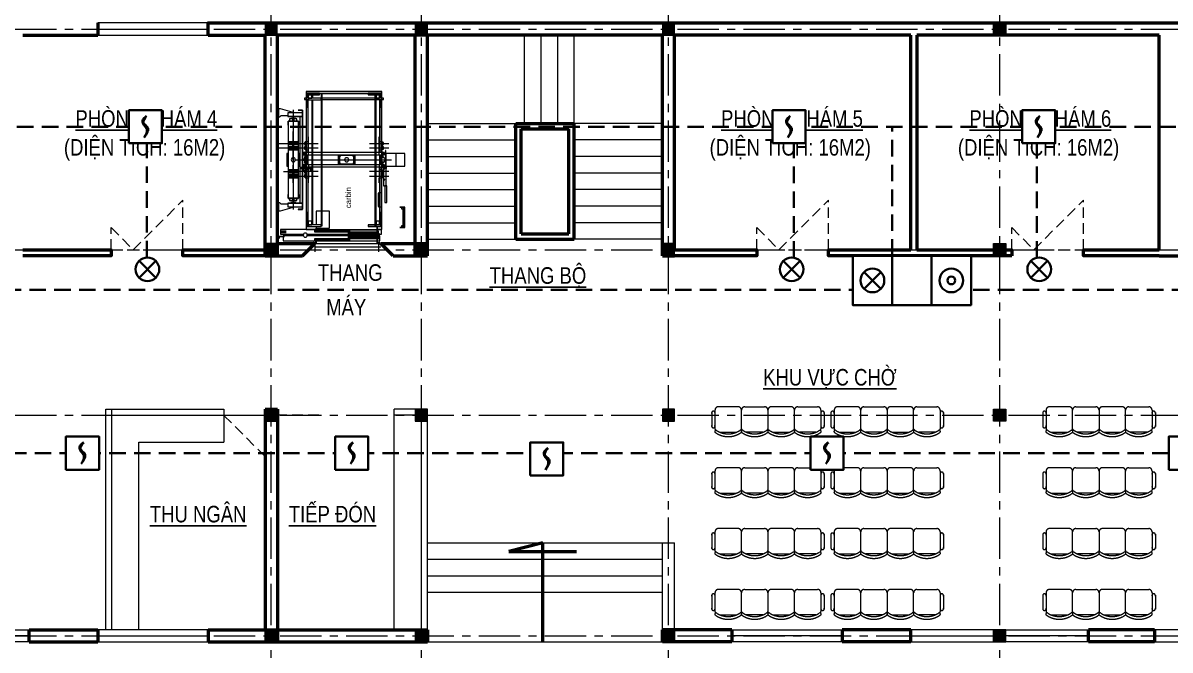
# Model space of a CAD drawing. Header units: millimetres. Extents: x 1109421 to 1726579, y -247837 to 144927.
# Drawn here: x 1152914 to 1173701, y -33920 to -22553 of the extents above; entities that cross this region are included whole.
import ezdxf

# ---------------------------------------------------------------- set-up
doc = ezdxf.new("R2010")
doc.units = ezdxf.units.MM
doc.header["$LTSCALE"] = 600
doc.header["$MEASUREMENT"] = 0
doc.set_wipeout_variables(frame=1)
for name, pattern in [('00_Hidden', [2.4, 1.6, -0.8]), ('CENTER', [2, 1.25, -0.25, 0.25, -0.25]), ('CHU VA GHI CHU - Copy$0$HIDDEN', [0.375, 0.25, -0.125]), ('DASHED', [0.75, 0.5, -0.25])]:
    doc.linetypes.add(name, pattern=pattern)
doc.layers.get('0').update_dxf_attribs({"lineweight": 0})
for name, color, linetype, lineweight in [('cat1', 30, 'Continuous', 50), ('cot', 40, 'Continuous', 13), ('HATCH-1', 250, 'Continuous', 9), ('LC Text2', 7, 'Continuous', 25), ('Noi that', 35, 'Continuous', 9), ('Noi that T2', 159, 'CHU VA GHI CHU - Copy$0$HIDDEN', 9), ('noithat', 125, 'Continuous', 9), ('PCCC - BAOCHAY - THIETBI', 6, 'Continuous', 35), ('PCCC-BAO CHAY - DAY', 3, 'DASHED', 35), ('PCCC-BAOCHAY-THIETBI', 6, 'Continuous', 35), ('thay1', 63, 'Continuous', 18), ('truc', 76, 'CENTER', 9)]:
    doc.layers.add(name, color=color, linetype=linetype, lineweight=lineweight)
doc.styles.add('T2', font='VHARIAL.TTF', dxfattribs={"width": 0.8})
doc.styles.add('Than may th7-8 - 110518$0$ARIAL', font='arial.ttf')

# ---------------------------------------------------------------- blocks, each defined once
blk = doc.blocks.new('c330x450')
at = {"layer": 'cot', "ltscale": 2}
h = blk.add_hatch(color=256, dxfattribs=at)
h.dxf.hatch_style = 1
h.paths.add_polyline_path([(897343, 22412), (897563, 22412), (897563, 22632), (897343, 22632)])
blk.add_lwpolyline([(897343, 22412), (897563, 22412), (897563, 22632), (897343, 22632)], close=True, dxfattribs=at)
blk = doc.blocks.new('tm1')
at = {"layer": 'HATCH-1', "color": 250}
for p, q in [((513, 2755), (513, 255)), ((1883, 2755), (513, 2755)), ((530, 2727), (530, 2702)), ((755, 2727), (530, 2727)), ((530, 2727), (530, 2702)), ((755, 2727), (530, 2727)), ((635, 2720), (615, 2720)), ((615, 2720), (615, 2634)), ((635, 2634), (635, 2720)), ((755, 2702), (755, 2727)), ((755, 2702), (755, 2727)), ((1640, 2723), (755, 2723)), ((755, 2720), (1640, 2720)), ((805, 2720), (785, 2720)), ((785, 2720), (785, 320)), ((805, 320), (805, 2720)), ((1640, 2727), (1640, 2702)), ((1865, 2727), (1640, 2727)), ((1640, 2727), (1640, 2702)), ((1865, 2727), (1640, 2727)), ((1780, 2720), (1760, 2720)), ((1760, 2720), (1760, 320)), ((1780, 320), (1780, 2720)), ((1865, 2702), (1865, 2727)), ((1865, 2702), (1865, 2727)), ((1883, 255), (1883, 2755)), ((483, 2634), (483, 2614)), ((558, 2634), (483, 2634)), ((483, 2614), (558, 2614)), ((547, 2699), (522, 2699)), ((522, 2699), (522, 2634)), ((547, 2699), (522, 2699)), ((522, 2699), (522, 2634)), ((522, 2614), (522, 2474)), ((522, 2614), (522, 2474)), ((530, 2702), (530, 2699)), ((615, 2702), (530, 2702)), ((530, 2702), (615, 2702)), ((530, 2702), (530, 2699)), ((615, 2702), (530, 2702)), ((530, 2702), (615, 2702)), ((530, 2699), (615, 2699)), ((530, 2699), (615, 2699)), ((550, 2699), (547, 2699)), ((547, 2699), (547, 2634)), ((547, 2634), (547, 2699)), ((550, 2699), (547, 2699)), ((547, 2699), (547, 2634)), ((547, 2634), (547, 2699)), ((547, 2614), (547, 2474)), ((547, 2474), (547, 2614)), ((547, 2614), (547, 2474)), ((547, 2474), (547, 2614)), ((550, 2699), (550, 2634)), ((615, 2699), (550, 2699)), ((550, 2699), (550, 2634)), ((615, 2699), (550, 2699)), ((550, 2634), (550, 2699)), ((550, 2634), (550, 2699)), ((550, 2634), (615, 2634)), ((550, 2634), (615, 2634)), ((550, 2474), (550, 2614)), ((550, 2474), (550, 2614)), ((558, 2634), (558, 2604)), ((785, 2634), (558, 2634)), ((558, 2604), (785, 2604)), ((615, 2634), (615, 2699)), ((615, 2634), (615, 2699)), ((615, 2604), (615, 341)), ((755, 2702), (635, 2702)), ((635, 2702), (755, 2702)), ((755, 2702), (635, 2702)), ((635, 2702), (755, 2702)), ((635, 2699), (755, 2699)), ((635, 2699), (755, 2699)), ((635, 341), (635, 2604)), ((755, 2699), (755, 2702)), ((755, 2699), (755, 2702)), ((785, 2604), (785, 2634)), ((1760, 2634), (805, 2634)), ((805, 2614), (1760, 2614)), ((1640, 2702), (1640, 2699)), ((1760, 2702), (1640, 2702)), ((1640, 2702), (1760, 2702)), ((1640, 2702), (1640, 2699)), ((1760, 2702), (1640, 2702)), ((1640, 2702), (1760, 2702)), ((1640, 2699), (1760, 2699)), ((1640, 2699), (1760, 2699)), ((1865, 2702), (1780, 2702)), ((1780, 2702), (1865, 2702)), ((1865, 2702), (1780, 2702)), ((1780, 2702), (1865, 2702)), ((1780, 2699), (1780, 2634)), ((1845, 2699), (1780, 2699)), ((1780, 2699), (1865, 2699)), ((1780, 2699), (1780, 2634)), ((1845, 2699), (1780, 2699)), ((1780, 2699), (1865, 2699)), ((1780, 2634), (1845, 2634)), ((1913, 2634), (1780, 2634)), ((1780, 2634), (1845, 2634)), ((1780, 2614), (1913, 2614)), ((1845, 2634), (1845, 2699)), ((1848, 2699), (1845, 2699)), ((1845, 2699), (1845, 2634)), ((1845, 2634), (1845, 2699)), ((1848, 2699), (1845, 2699)), ((1845, 2699), (1845, 2634)), ((1845, 2614), (1845, 2474)), ((1845, 2614), (1845, 2474)), ((1848, 2634), (1848, 2699)), ((1873, 2699), (1848, 2699)), ((1848, 2699), (1848, 2634)), ((1848, 2634), (1848, 2699)), ((1873, 2699), (1848, 2699)), ((1848, 2699), (1848, 2634)), ((1848, 2474), (1848, 2614)), ((1848, 2614), (1848, 2474)), ((1848, 2474), (1848, 2614)), ((1848, 2614), (1848, 2474)), ((1865, 2699), (1865, 2702)), ((1865, 2699), (1865, 2702)), ((1873, 2634), (1873, 2699)), ((1873, 2634), (1873, 2699)), ((1873, 2474), (1873, 2614)), ((1873, 2474), (1873, 2614)), ((1913, 2614), (1913, 2634)), ((8, 2444), (8, 2299)), ((14, 2444), (8, 2444)), ((8, 2299), (14, 2299)), ((14, 2299), (14, 2444)), ((49, 2444), (14, 2444)), ((14, 2444), (14, 2299)), ((14, 2299), (39, 2299)), ((39, 2299), (64, 2324)), ((304, 2372), (49, 2444)), ((64, 2324), (181, 2324)), ((446, 2372), (181, 2372)), ((181, 2372), (181, 2307)), ((181, 2307), (181, 2304)), ((446, 2307), (181, 2307)), ((181, 2304), (443, 2304)), ((236, 2304), (236, 2296)), ((325, 2304), (236, 2304)), ((236, 2296), (273, 2296)), ((273, 2296), (273, 2242)), ((281, 2423), (281, 617)), ((289, 2242), (289, 2296)), ((289, 2296), (325, 2296)), ((325, 2296), (325, 2304)), ((369, 2419), (369, 2418)), ((447, 2419), (369, 2419)), ((369, 2418), (446, 2418)), ((401, 2304), (401, 736)), ((406, 736), (406, 2304)), ((443, 2304), (443, 2257)), ((446, 2418), (446, 1628)), ((446, 2307), (446, 2372)), ((446, 2257), (446, 2307)), ((447, 1628), (447, 2419)), ((522, 2474), (547, 2474)), ((522, 2474), (547, 2474)), ((545, 2474), (545, 1650)), ((547, 2474), (550, 2474)), ((547, 2474), (550, 2474)), ((548, 1650), (548, 2474)), ((1845, 2474), (1848, 2474)), ((1845, 2474), (1848, 2474)), ((1848, 2474), (1848, 1650)), ((1848, 2474), (1873, 2474)), ((1848, 2474), (1873, 2474)), ((1851, 1650), (1851, 2474)), ((376, 2220), (186, 2220)), ((186, 2220), (186, 2150)), ((186, 2150), (189, 2150)), ((189, 2217), (373, 2217)), ((189, 2150), (189, 2217)), ((373, 2217), (189, 2217)), ((189, 2217), (189, 1848)), ((214, 2259), (214, 2220)), ((273, 2259), (214, 2259)), ((214, 2220), (271, 2220)), ((273, 2261), (256, 2261)), ((256, 2261), (256, 2259)), ((271, 2220), (271, 2249)), ((271, 2249), (273, 2249)), ((271, 2222), (276, 2222)), ((273, 2259), (273, 2261)), ((273, 2242), (289, 2242)), ((286, 2242), (276, 2242)), ((276, 2222), (276, 2242)), ((276, 2237), (286, 2237)), ((286, 2237), (276, 2237)), ((276, 2227), (286, 2227)), ((286, 2242), (286, 2222)), ((286, 2222), (291, 2222)), ((306, 2261), (289, 2261)), ((289, 2261), (289, 2259)), ((348, 2259), (289, 2259)), ((289, 2249), (291, 2249)), ((291, 2249), (291, 2220)), ((291, 2220), (348, 2220)), ((306, 2259), (306, 2261)), ((348, 2220), (348, 2259)), ((373, 2217), (373, 2150)), ((373, 1848), (373, 2217)), ((373, 2150), (376, 2150)), ((376, 2150), (376, 2220)), ((443, 2257), (446, 2257)), ((446, 1628), (446, 2257)), ((281, 1955), (281, 2035)), ((281, 1515), (281, 1955)), ((558, 1855), (558, 1935)), ((1838, 1855), (1838, 1935)), ((6, 1815), (383, 1815)), ((6, 1735), (383, 1735)), ((189, 1848), (189, 1842)), ((373, 1848), (189, 1848)), ((189, 1842), (189, 1707)), ((373, 1842), (189, 1842)), ((189, 1842), (373, 1842)), ((189, 1707), (189, 1701)), ((373, 1707), (189, 1707)), ((189, 1707), (373, 1707)), ((189, 1701), (189, 1338)), ((189, 1701), (373, 1701)), ((211, 1835), (206, 1835)), ((206, 1835), (206, 1795)), ((206, 1795), (211, 1795)), ((211, 1755), (206, 1755)), ((206, 1755), (206, 1715)), ((206, 1715), (211, 1715)), ((228, 1835), (211, 1835)), ((211, 1795), (228, 1795)), ((228, 1755), (211, 1755)), ((211, 1715), (228, 1715)), ((252, 1835), (228, 1835)), ((228, 1795), (252, 1795)), ((252, 1755), (228, 1755)), ((228, 1715), (252, 1715)), ((281, 1835), (252, 1835)), ((252, 1795), (281, 1795)), ((281, 1755), (252, 1755)), ((252, 1715), (281, 1715)), ((269, 1837), (268, 1837)), ((268, 1837), (268, 1835)), ((268, 1795), (268, 1755)), ((268, 1715), (268, 1712)), ((268, 1712), (269, 1712)), ((272, 1837), (269, 1837)), ((269, 1712), (272, 1712)), ((276, 1837), (272, 1837)), ((272, 1712), (276, 1712)), ((281, 1837), (276, 1837)), ((276, 1712), (281, 1712)), ((285, 1837), (281, 1837)), ((309, 1835), (281, 1835)), ((281, 1795), (309, 1795)), ((309, 1755), (281, 1755)), ((281, 1715), (309, 1715)), ((281, 1712), (285, 1712)), ((290, 1837), (285, 1837)), ((285, 1712), (290, 1712)), ((292, 1837), (290, 1837)), ((290, 1712), (292, 1712)), ((293, 1837), (292, 1837)), ((292, 1712), (293, 1712)), ((293, 1835), (293, 1837)), ((293, 1755), (293, 1795)), ((293, 1712), (293, 1715)), ((334, 1835), (309, 1835)), ((309, 1795), (334, 1795)), ((334, 1755), (309, 1755)), ((309, 1715), (334, 1715)), ((350, 1835), (334, 1835)), ((334, 1795), (350, 1795)), ((350, 1755), (334, 1755)), ((334, 1715), (350, 1715)), ((356, 1835), (350, 1835)), ((350, 1795), (356, 1795)), ((356, 1755), (350, 1755)), ((350, 1715), (356, 1715)), ((356, 1795), (356, 1835)), ((356, 1715), (356, 1755)), ((373, 1842), (373, 1848)), ((373, 1707), (373, 1842)), ((373, 1701), (373, 1707)), ((373, 1338), (373, 1701)), ((383, 1815), (733, 1815)), ((383, 1735), (733, 1735)), ((441, 1685), (441, 1624)), ((445, 1685), (441, 1685)), ((445, 1628), (445, 1685)), ((488, 1835), (483, 1835)), ((483, 1835), (483, 1795)), ((483, 1795), (488, 1795)), ((488, 1755), (483, 1755)), ((483, 1755), (483, 1715)), ((483, 1715), (488, 1715)), ((498, 1835), (488, 1835)), ((488, 1795), (498, 1795)), ((498, 1755), (488, 1755)), ((488, 1715), (498, 1715)), ((545, 1848), (498, 1848)), ((498, 1848), (498, 1701)), ((498, 1701), (545, 1701)), ((558, 1615), (558, 1855)), ((1663, 1815), (2013, 1815)), ((1663, 1735), (2013, 1735)), ((1838, 1615), (1838, 1855)), ((1898, 1848), (1851, 1848)), ((1851, 1701), (1898, 1701)), ((1898, 1701), (1898, 1848)), ((1907, 1835), (1898, 1835)), ((1898, 1795), (1907, 1795)), ((1907, 1755), (1898, 1755)), ((1898, 1715), (1907, 1715)), ((1913, 1835), (1907, 1835)), ((1907, 1795), (1913, 1795)), ((1913, 1755), (1907, 1755)), ((1907, 1715), (1913, 1715)), ((1913, 1795), (1913, 1835)), ((1913, 1715), (1913, 1755)), ((1955, 1685), (1951, 1685)), ((1951, 1685), (1951, 1628)), ((1955, 1624), (1955, 1685)), ((189, 1634), (166, 1634)), ((166, 1634), (166, 1405)), ((246, 1534), (243, 1520)), ((243, 1520), (246, 1506)), ((254, 1547), (246, 1534)), ((246, 1506), (254, 1493)), ((266, 1555), (254, 1547)), ((254, 1493), (266, 1485)), ((281, 1557), (266, 1555)), ((266, 1485), (281, 1482)), ((295, 1555), (281, 1557)), ((281, 1482), (295, 1485)), ((307, 1547), (295, 1555)), ((295, 1485), (307, 1493)), ((315, 1534), (307, 1547)), ((307, 1493), (315, 1506)), ((318, 1520), (315, 1534)), ((315, 1506), (318, 1520)), ((327, 1520), (2061, 1520)), ((395, 1634), (373, 1634)), ((395, 1405), (395, 1634)), ((441, 1624), (512, 1624)), ((516, 1628), (445, 1628)), ((446, 1415), (446, 1624)), ((446, 1624), (446, 1564)), ((446, 1564), (447, 1564)), ((454, 1564), (446, 1564)), ((446, 1564), (446, 1475)), ((447, 1475), (446, 1475)), ((446, 1475), (446, 1415)), ((446, 1475), (454, 1475)), ((447, 1564), (447, 1624)), ((447, 1415), (447, 1475)), ((454, 1528), (454, 1564)), ((483, 1528), (454, 1528)), ((454, 1512), (483, 1512)), ((454, 1475), (454, 1512)), ((463, 1650), (463, 1610)), ((615, 1650), (463, 1650)), ((463, 1610), (615, 1610)), ((490, 1572), (483, 1572)), ((483, 1572), (483, 1467)), ((483, 1467), (490, 1467)), ((490, 1587), (490, 1453)), ((529, 1587), (490, 1587)), ((545, 1660), (493, 1660)), ((493, 1660), (493, 1650)), ((493, 1610), (493, 1587)), ((500, 1510), (500, 1530)), ((500, 1530), (529, 1530)), ((529, 1510), (500, 1510)), ((508, 1528), (528, 1528)), ((508, 1512), (508, 1528)), ((528, 1512), (508, 1512)), ((512, 1624), (512, 1587)), ((512, 1528), (512, 1512)), ((516, 1587), (516, 1628)), ((516, 1512), (516, 1528)), ((523, 1610), (523, 1587)), ((523, 1528), (523, 1512)), ((528, 1528), (528, 1530)), ((528, 1510), (528, 1512)), ((529, 1530), (529, 1587)), ((529, 1453), (529, 1510)), ((545, 1610), (545, 1430)), ((548, 1430), (548, 1610)), ((785, 1650), (635, 1650)), ((635, 1610), (785, 1610)), ((1760, 1650), (805, 1650)), ((805, 1610), (1760, 1610)), ((1094, 1610), (1094, 1430)), ((1118, 1600), (1118, 1440)), ((1378, 1600), (1118, 1600)), ((1131, 1592), (1130, 1591)), ((1130, 1591), (1130, 1590)), ((1130, 1590), (1130, 1589)), ((1130, 1589), (1131, 1588)), ((1132, 1592), (1131, 1592)), ((1131, 1588), (1132, 1588)), ((1133, 1592), (1132, 1592)), ((1132, 1588), (1133, 1587)), ((1134, 1592), (1133, 1592)), ((1133, 1587), (1134, 1588)), ((1135, 1591), (1134, 1592)), ((1134, 1592), (1134, 1592)), ((1134, 1588), (1135, 1589)), ((1134, 1588), (1134, 1588)), ((1135, 1590), (1135, 1591)), ((1135, 1589), (1135, 1590)), ((1213, 1534), (1210, 1520)), ((1210, 1520), (1213, 1506)), ((1221, 1547), (1213, 1534)), ((1213, 1506), (1221, 1493)), ((1233, 1555), (1221, 1547)), ((1221, 1493), (1233, 1485)), ((1248, 1557), (1233, 1555)), ((1233, 1485), (1248, 1482)), ((1262, 1555), (1248, 1557)), ((1248, 1482), (1262, 1485)), ((1274, 1547), (1262, 1555)), ((1262, 1485), (1274, 1493)), ((1282, 1534), (1274, 1547)), ((1274, 1493), (1282, 1506)), ((1285, 1520), (1282, 1534)), ((1282, 1506), (1285, 1520)), ((1361, 1592), (1360, 1591)), ((1360, 1591), (1360, 1590)), ((1360, 1590), (1360, 1589)), ((1360, 1589), (1361, 1588)), ((1362, 1592), (1361, 1592)), ((1361, 1588), (1362, 1588)), ((1363, 1592), (1362, 1592)), ((1362, 1588), (1363, 1587)), ((1364, 1592), (1363, 1592)), ((1363, 1587), (1364, 1588)), ((1365, 1591), (1364, 1592)), ((1364, 1592), (1364, 1592)), ((1364, 1588), (1365, 1589)), ((1364, 1588), (1364, 1588)), ((1365, 1590), (1365, 1591)), ((1365, 1589), (1365, 1590)), ((1378, 1440), (1378, 1600)), ((1402, 1430), (1402, 1610)), ((1933, 1650), (1780, 1650)), ((1780, 1610), (1933, 1610)), ((1848, 1610), (1848, 1430)), ((1903, 1660), (1851, 1660)), ((1851, 1430), (1851, 1610)), ((1866, 1587), (1866, 1530)), ((1905, 1587), (1866, 1587)), ((1866, 1530), (1874, 1530)), ((1866, 1510), (1866, 1453)), ((1874, 1510), (1866, 1510)), ((1868, 1530), (1868, 1528)), ((1868, 1528), (1874, 1528)), ((1874, 1512), (1868, 1512)), ((1868, 1512), (1868, 1510)), ((1875, 1534), (1872, 1520)), ((1872, 1520), (1875, 1506)), ((1873, 1587), (1873, 1610)), ((1873, 1523), (1873, 1528)), ((1873, 1512), (1873, 1517)), ((1883, 1547), (1875, 1534)), ((1875, 1506), (1883, 1493)), ((1951, 1628), (1880, 1628)), ((1880, 1628), (1880, 1587)), ((1895, 1555), (1883, 1547)), ((1883, 1493), (1895, 1485)), ((1884, 1624), (1955, 1624)), ((1884, 1587), (1884, 1624)), ((1910, 1557), (1895, 1555)), ((1895, 1485), (1910, 1482)), ((1903, 1650), (1903, 1660)), ((1903, 1587), (1903, 1610)), ((1905, 1557), (1905, 1587)), ((1913, 1572), (1905, 1572)), ((1905, 1453), (1905, 1483)), ((1905, 1467), (1913, 1467)), ((1924, 1555), (1910, 1557)), ((1910, 1482), (1924, 1485)), ((1913, 1557), (1913, 1572)), ((1913, 1467), (1913, 1483)), ((1936, 1547), (1924, 1555)), ((1924, 1485), (1936, 1493)), ((1933, 1610), (1933, 1650)), ((1944, 1534), (1936, 1547)), ((1936, 1493), (1944, 1506)), ((1950, 1564), (1942, 1564)), ((1942, 1564), (1942, 1538)), ((1942, 1502), (1942, 1475)), ((1942, 1475), (1950, 1475)), ((1947, 1520), (1944, 1534)), ((1944, 1506), (1947, 1520)), ((1951, 1632), (1950, 1632)), ((1950, 1632), (1950, 1628)), ((1950, 1624), (1950, 1415)), ((1950, 1475), (1950, 1564)), ((1956, 1632), (1955, 1632)), ((2146, 1632), (1956, 1632)), ((1956, 1632), (1956, 1407)), ((1956, 1407), (1956, 1632)), ((2300, 1632), (2146, 1632)), ((2146, 1407), (2146, 1632)), ((2300, 1407), (2300, 1632)), ((106, 1305), (383, 1305)), ((166, 1405), (189, 1405)), ((373, 1338), (189, 1338)), ((189, 1338), (189, 1332)), ((189, 1332), (373, 1332)), ((373, 1332), (189, 1332)), ((189, 1332), (189, 1197)), ((211, 1325), (206, 1325)), ((206, 1325), (206, 1285)), ((206, 1285), (211, 1285)), ((228, 1325), (211, 1325)), ((211, 1285), (228, 1285)), ((252, 1325), (228, 1325)), ((228, 1285), (252, 1285)), ((281, 1325), (252, 1325)), ((252, 1285), (281, 1285)), ((269, 1330), (268, 1330)), ((268, 1330), (268, 1327)), ((269, 1327), (268, 1327)), ((268, 1327), (268, 1325)), ((268, 1285), (268, 1245)), ((272, 1330), (269, 1330)), ((271, 1327), (269, 1327)), ((276, 1327), (271, 1327)), ((276, 1330), (272, 1330)), ((281, 1330), (276, 1330)), ((281, 1327), (276, 1327)), ((281, 1185), (281, 1425)), ((285, 1330), (281, 1330)), ((286, 1327), (281, 1327)), ((309, 1325), (281, 1325)), ((281, 1285), (309, 1285)), ((290, 1330), (285, 1330)), ((290, 1327), (286, 1327)), ((292, 1330), (290, 1330)), ((293, 1327), (290, 1327)), ((293, 1330), (292, 1330)), ((293, 1327), (293, 1330)), ((294, 1327), (293, 1327)), ((294, 1325), (294, 1327)), ((294, 1245), (294, 1285)), ((334, 1325), (309, 1325)), ((309, 1285), (334, 1285)), ((350, 1325), (334, 1325)), ((334, 1285), (350, 1285)), ((356, 1325), (350, 1325)), ((350, 1285), (356, 1285)), ((356, 1285), (356, 1325)), ((373, 1405), (395, 1405)), ((373, 1332), (373, 1338)), ((373, 1197), (373, 1332)), ((733, 1305), (383, 1305)), ((418, 1382), (418, 1381)), ((441, 1382), (418, 1382)), ((418, 1381), (418, 1379)), ((418, 1379), (418, 1376)), ((418, 1376), (418, 1372)), ((418, 1372), (418, 1368)), ((418, 1368), (418, 1365)), ((418, 1365), (418, 1363)), ((418, 1363), (418, 1362)), ((418, 1362), (441, 1362)), ((441, 1415), (441, 1355)), ((512, 1415), (441, 1415)), ((441, 1355), (445, 1355)), ((445, 1355), (445, 1411)), ((445, 1411), (516, 1411)), ((463, 1382), (445, 1382)), ((445, 1362), (463, 1362)), ((446, 1382), (446, 1411)), ((446, 1411), (446, 1382)), ((446, 783), (446, 1362)), ((446, 1362), (446, 622)), ((447, 1382), (447, 1411)), ((447, 621), (447, 1362)), ((463, 1430), (463, 1390)), ((615, 1430), (463, 1430)), ((463, 1390), (615, 1390)), ((463, 1390), (463, 1324)), ((463, 1324), (468, 1324)), ((468, 1324), (468, 1390)), ((593, 1382), (468, 1382)), ((468, 1362), (593, 1362)), ((488, 1325), (483, 1325)), ((483, 1325), (483, 1285)), ((483, 1285), (488, 1285)), ((498, 1325), (488, 1325)), ((488, 1285), (498, 1285)), ((490, 1453), (529, 1453)), ((493, 1453), (493, 1430)), ((493, 1390), (493, 1382)), ((545, 1338), (498, 1338)), ((498, 1338), (498, 1191)), ((512, 1453), (512, 1415)), ((516, 1411), (516, 1453)), ((523, 1453), (523, 1430)), ((545, 1390), (545, 1382)), ((545, 1362), (545, 566)), ((548, 1382), (548, 1390)), ((548, 566), (548, 1362)), ((558, 1425), (558, 1185)), ((593, 1390), (593, 1324)), ((593, 1324), (598, 1324)), ((598, 1324), (598, 1390)), ((785, 1430), (635, 1430)), ((635, 1390), (785, 1390)), ((1760, 1430), (805, 1430)), ((805, 1390), (1760, 1390)), ((1378, 1440), (1118, 1440)), ((1118, 1440), (1118, 1430)), ((1118, 1440), (1378, 1440)), ((1131, 1452), (1130, 1451)), ((1130, 1451), (1130, 1450)), ((1130, 1450), (1130, 1449)), ((1130, 1449), (1131, 1448)), ((1132, 1452), (1131, 1452)), ((1131, 1448), (1132, 1448)), ((1133, 1452), (1132, 1452)), ((1132, 1448), (1133, 1447)), ((1134, 1452), (1133, 1452)), ((1133, 1447), (1134, 1448)), ((1135, 1451), (1134, 1452)), ((1134, 1452), (1134, 1452)), ((1134, 1448), (1135, 1449)), ((1134, 1448), (1134, 1448)), ((1135, 1450), (1135, 1451)), ((1135, 1449), (1135, 1450)), ((1361, 1452), (1360, 1451)), ((1360, 1451), (1360, 1450)), ((1360, 1450), (1360, 1449)), ((1360, 1449), (1361, 1448)), ((1362, 1452), (1361, 1452)), ((1361, 1448), (1362, 1448)), ((1363, 1452), (1362, 1452)), ((1362, 1448), (1363, 1447)), ((1364, 1452), (1363, 1452)), ((1363, 1447), (1364, 1448)), ((1365, 1451), (1364, 1452)), ((1364, 1452), (1364, 1452)), ((1364, 1448), (1365, 1449)), ((1364, 1448), (1364, 1448)), ((1365, 1450), (1365, 1451)), ((1365, 1449), (1365, 1450)), ((1378, 1430), (1378, 1440)), ((2013, 1305), (1663, 1305)), ((1933, 1430), (1780, 1430)), ((1780, 1390), (1933, 1390)), ((1838, 1425), (1838, 1185)), ((1848, 1390), (1848, 566)), ((1851, 566), (1851, 1390)), ((1851, 1380), (1903, 1380)), ((1898, 1338), (1851, 1338)), ((1866, 1453), (1905, 1453)), ((1873, 1430), (1873, 1453)), ((1880, 1453), (1880, 1411)), ((1880, 1411), (1951, 1411)), ((1884, 1415), (1884, 1453)), ((1955, 1415), (1884, 1415)), ((1898, 1191), (1898, 1338)), ((1907, 1325), (1898, 1325)), ((1898, 1285), (1907, 1285)), ((1903, 1430), (1903, 1453)), ((1903, 1380), (1903, 1390)), ((1913, 1325), (1907, 1325)), ((1907, 1285), (1913, 1285)), ((1951, 1380), (1913, 1380)), ((1913, 1380), (1913, 1050)), ((1913, 1285), (1913, 1325)), ((1933, 1390), (1933, 1430)), ((1935, 1363), (1934, 1362)), ((1934, 1362), (1934, 1360)), ((1934, 1360), (1934, 1358)), ((1934, 1358), (1935, 1357)), ((1936, 1364), (1935, 1363)), ((1935, 1357), (1936, 1356)), ((1938, 1364), (1936, 1364)), ((1936, 1356), (1938, 1356)), ((1939, 1364), (1938, 1364)), ((1938, 1356), (1939, 1356)), ((1940, 1363), (1939, 1364)), ((1939, 1356), (1940, 1357)), ((1941, 1362), (1940, 1363)), ((1940, 1357), (1941, 1358)), ((1942, 1360), (1941, 1362)), ((1941, 1358), (1942, 1360)), ((1950, 1411), (1950, 1407)), ((1950, 1407), (1951, 1407)), ((1950, 1407), (1950, 1390)), ((1950, 1390), (1951, 1390)), ((1951, 1390), (1950, 1390)), ((1950, 1390), (1950, 1380)), ((1951, 1411), (1951, 1355)), ((1951, 1355), (1955, 1355)), ((1955, 1355), (1955, 1415)), ((1955, 1407), (1956, 1407)), ((1955, 1390), (1970, 1390)), ((1970, 1390), (1955, 1390)), ((1963, 1380), (1955, 1380)), ((1956, 1407), (2146, 1407)), ((1963, 1050), (1963, 1380)), ((1963, 1360), (1970, 1360)), ((1970, 1390), (1970, 1407)), ((1970, 1360), (1970, 1390)), ((2146, 1407), (2300, 1407)), ((381, 1225), (181, 1225)), ((189, 1197), (373, 1197)), ((373, 1197), (189, 1197)), ((189, 1197), (189, 1191)), ((189, 1191), (189, 823)), ((189, 1191), (373, 1191)), ((211, 1245), (206, 1245)), ((206, 1245), (206, 1205)), ((206, 1205), (211, 1205)), ((228, 1245), (211, 1245)), ((211, 1205), (228, 1205)), ((252, 1245), (228, 1245)), ((228, 1205), (252, 1205)), ((281, 1245), (252, 1245)), ((252, 1205), (281, 1205)), ((268, 1205), (268, 1202)), ((268, 1202), (269, 1202)), ((269, 1202), (271, 1202)), ((271, 1202), (276, 1202)), ((276, 1202), (281, 1202)), ((309, 1245), (281, 1245)), ((281, 1205), (309, 1205)), ((281, 1202), (286, 1202)), ((281, 1105), (281, 1185)), ((286, 1202), (290, 1202)), ((290, 1202), (293, 1202)), ((293, 1202), (294, 1202)), ((294, 1202), (294, 1205)), ((334, 1245), (309, 1245)), ((309, 1205), (334, 1205)), ((350, 1245), (334, 1245)), ((334, 1205), (350, 1205)), ((356, 1245), (350, 1245)), ((350, 1205), (356, 1205)), ((356, 1205), (356, 1245)), ((373, 1191), (373, 1197)), ((373, 823), (373, 1191)), ((383, 1225), (733, 1225)), ((488, 1245), (483, 1245)), ((483, 1245), (483, 1205)), ((483, 1205), (488, 1205)), ((498, 1245), (488, 1245)), ((488, 1205), (498, 1205)), ((498, 1191), (545, 1191)), ((558, 1105), (558, 1185)), ((1663, 1225), (2013, 1225)), ((1838, 1105), (1838, 1185)), ((1851, 1191), (1898, 1191)), ((1907, 1245), (1898, 1245)), ((1898, 1205), (1907, 1205)), ((1913, 1245), (1907, 1245)), ((1907, 1205), (1913, 1205)), ((1913, 1205), (1913, 1245)), ((1913, 1050), (1963, 1050)), ((1935, 1163), (1934, 1162)), ((1934, 1162), (1934, 1160)), ((1934, 1160), (1934, 1158)), ((1934, 1158), (1935, 1157)), ((1936, 1164), (1935, 1163)), ((1935, 1157), (1936, 1156)), ((1938, 1164), (1936, 1164)), ((1936, 1156), (1938, 1156)), ((1939, 1164), (1938, 1164)), ((1938, 1156), (1939, 1156)), ((1940, 1163), (1939, 1164)), ((1939, 1156), (1940, 1157)), ((1975, 1048), (1939, 1048)), ((1939, 1048), (1939, 748)), ((1941, 1162), (1940, 1163)), ((1940, 1157), (1941, 1158)), ((1942, 1160), (1941, 1162)), ((1941, 1158), (1942, 1160)), ((1975, 748), (1975, 1048)), ((186, 890), (186, 820)), ((189, 890), (186, 890)), ((189, 823), (189, 890)), ((373, 890), (373, 823)), ((376, 890), (373, 890)), ((376, 820), (376, 890)), ((1848, 920), (1823, 920)), ((1823, 920), (1823, 670)), ((1848, 920), (1823, 920)), ((1823, 920), (1823, 670)), ((1826, 917), (1848, 917)), ((1826, 673), (1826, 917)), ((1848, 917), (1848, 920)), ((1888, 920), (1851, 920)), ((1888, 670), (1888, 920)), ((8, 741), (8, 596)), ((14, 741), (8, 741)), ((14, 596), (14, 741)), ((39, 741), (14, 741)), ((14, 741), (14, 596)), ((64, 716), (39, 741)), ((49, 596), (304, 667)), ((181, 716), (64, 716)), ((443, 736), (181, 736)), ((181, 736), (181, 733)), ((181, 733), (181, 667)), ((181, 733), (446, 733)), ((181, 667), (446, 667)), ((186, 820), (376, 820)), ((373, 823), (189, 823)), ((189, 823), (373, 823)), ((271, 819), (214, 819)), ((214, 819), (214, 780)), ((214, 780), (273, 780)), ((273, 744), (236, 744)), ((236, 744), (236, 736)), ((236, 736), (325, 736)), ((256, 780), (256, 779)), ((256, 779), (273, 779)), ((271, 790), (271, 819)), ((276, 818), (271, 818)), ((273, 790), (271, 790)), ((289, 798), (273, 798)), ((273, 798), (273, 744)), ((273, 779), (273, 780)), ((276, 798), (276, 818)), ((286, 813), (276, 813)), ((286, 803), (276, 803)), ((276, 803), (286, 803)), ((276, 798), (286, 798)), ((286, 818), (286, 798)), ((291, 818), (286, 818)), ((289, 744), (289, 798)), ((291, 790), (289, 790)), ((289, 780), (348, 780)), ((289, 780), (289, 779)), ((289, 779), (306, 779)), ((325, 744), (289, 744)), ((348, 819), (291, 819)), ((291, 819), (291, 790)), ((306, 779), (306, 780)), ((325, 736), (325, 744)), ((348, 780), (348, 819)), ((446, 783), (443, 783)), ((443, 783), (443, 736)), ((446, 733), (446, 783)), ((446, 667), (446, 733)), ((1823, 670), (1848, 670)), ((1823, 670), (1848, 670)), ((1848, 673), (1826, 673)), ((1848, 670), (1848, 673)), ((1851, 670), (1888, 670)), ((1939, 748), (1975, 748)), ((2210, 661), (2210, 658)), ((2300, 661), (2210, 661)), ((2210, 658), (2297, 658)), ((2295, 652), (2240, 652)), ((2240, 652), (2240, 632)), ((2240, 632), (2295, 632)), ((2290, 632), (2264, 632)), ((2264, 632), (2264, 322)), ((2290, 322), (2290, 632)), ((2295, 632), (2295, 652)), ((2297, 658), (2297, 295)), ((2300, 292), (2300, 661)), ((8, 596), (14, 596)), ((14, 596), (49, 596)), ((446, 622), (369, 622)), ((369, 622), (369, 621)), ((369, 621), (447, 621)), ((547, 566), (522, 566)), ((522, 566), (522, 341)), ((550, 566), (547, 566)), ((547, 566), (547, 341)), ((547, 341), (547, 566)), ((550, 341), (550, 566)), ((785, 586), (695, 586)), ((695, 586), (695, 341)), ((940, 586), (805, 586)), ((940, 280), (940, 586)), ((1848, 566), (1845, 566)), ((1845, 566), (1845, 341)), ((1848, 341), (1848, 566)), ((1873, 566), (1848, 566)), ((1848, 566), (1848, 341)), ((1873, 341), (1873, 566)), ((676, 255), (52, 255)), ((52, 255), (52, 170)), ((152, 250), (52, 250)), ((52, 250), (52, 213)), ((52, 213), (152, 213)), ((152, 208), (52, 208)), ((52, 208), (52, 171)), ((53, 249), (152, 249)), ((53, 214), (53, 249)), ((152, 214), (53, 214)), ((152, 249), (152, 250)), ((152, 213), (152, 214)), ((152, 207), (152, 208)), ((513, 255), (1883, 255)), ((522, 341), (547, 341)), ((558, 341), (530, 341)), ((530, 341), (530, 338)), ((530, 338), (558, 338)), ((558, 338), (530, 338)), ((530, 338), (530, 313)), ((530, 313), (558, 313)), ((547, 341), (550, 341)), ((550, 406), (550, 341)), ((615, 406), (550, 406)), ((550, 341), (615, 341)), ((558, 341), (558, 311)), ((785, 341), (558, 341)), ((558, 311), (785, 311)), ((615, 341), (615, 406)), ((1305, 250), (668, 250)), ((668, 250), (668, 213)), ((668, 241), (1305, 241)), ((668, 231), (1305, 231)), ((668, 222), (1305, 222)), ((668, 213), (1305, 213)), ((695, 255), (676, 255)), ((676, 255), (676, 252)), ((676, 252), (698, 252)), ((695, 311), (695, 255)), ((695, 311), (695, 280)), ((695, 280), (940, 280)), ((698, 252), (698, 280)), ((698, 253), (1798, 253)), ((785, 311), (785, 341)), ((785, 320), (805, 320)), ((1813, 208), (1275, 208)), ((1275, 208), (1275, 171)), ((1305, 213), (1305, 250)), ((1760, 341), (1640, 341)), ((1640, 341), (1640, 338)), ((1640, 338), (1760, 338)), ((1760, 338), (1640, 338)), ((1640, 338), (1640, 313)), ((1640, 313), (1865, 313)), ((1760, 320), (1780, 320)), ((1780, 406), (1780, 341)), ((1845, 406), (1780, 406)), ((1780, 341), (1845, 341)), ((1865, 341), (1780, 341)), ((1780, 338), (1865, 338)), ((1865, 338), (1780, 338)), ((1798, 313), (1798, 222)), ((1798, 222), (1820, 222)), ((1801, 225), (1801, 313)), ((1881, 255), (1801, 255)), ((1823, 225), (1801, 225)), ((1813, 171), (1813, 208)), ((1820, 222), (1820, 172)), ((1823, 175), (1823, 225)), ((1845, 341), (1845, 406)), ((1845, 341), (1848, 341)), ((1848, 341), (1873, 341)), ((1865, 338), (1865, 341)), ((1865, 313), (1865, 338)), ((1881, 170), (1881, 255)), ((2210, 295), (2210, 292)), ((2297, 295), (2210, 295)), ((2210, 292), (2300, 292)), ((2295, 322), (2240, 322)), ((2240, 322), (2240, 302)), ((2240, 302), (2295, 302)), ((2264, 322), (2290, 322)), ((2295, 302), (2295, 322)), ((123, 132), (23, 132)), ((23, 132), (23, 95)), ((24, 131), (123, 131)), ((24, 96), (24, 131)), ((52, 171), (152, 171)), ((52, 170), (463, 170)), ((53, 207), (152, 207)), ((53, 172), (53, 207)), ((152, 172), (53, 172)), ((463, 140), (98, 140)), ((98, 140), (98, 50)), ((98, 50), (1798, 50)), ((123, 131), (123, 132)), ((152, 171), (152, 172)), ((463, 169), (460, 155)), ((460, 155), (463, 141)), ((471, 182), (463, 169)), ((463, 141), (471, 128)), ((483, 190), (471, 182)), ((471, 128), (483, 120)), ((498, 192), (483, 190)), ((483, 120), (498, 117)), ((512, 190), (498, 192)), ((498, 117), (512, 120)), ((524, 182), (512, 190)), ((512, 120), (524, 128)), ((532, 169), (524, 182)), ((524, 128), (532, 141)), ((532, 170), (1881, 170)), ((535, 155), (532, 169)), ((532, 141), (535, 155)), ((1848, 140), (532, 140)), ((651, 25), (648, 25)), ((648, 25), (648, 0)), ((651, 3), (651, 25)), ((695, 17), (651, 17)), ((651, 17), (695, 17)), ((695, 17), (651, 17)), ((695, 3), (651, 3)), ((1305, 90), (668, 90)), ((668, 90), (668, 53)), ((668, 81), (1305, 81)), ((668, 71), (1305, 71)), ((668, 62), (1305, 62)), ((668, 53), (1305, 53)), ((698, 50), (678, 50)), ((678, 50), (678, 47)), ((678, 47), (695, 47)), ((695, 47), (695, 3)), ((698, 50), (698, 0)), ((698, 0), (698, 50)), ((1275, 199), (1813, 199)), ((1275, 189), (1813, 189)), ((1275, 180), (1813, 180)), ((1275, 171), (1813, 171)), ((1813, 132), (1275, 132)), ((1275, 132), (1275, 95)), ((1275, 123), (1813, 123)), ((1275, 113), (1813, 113)), ((1275, 104), (1813, 104)), ((1275, 95), (1813, 95)), ((1305, 53), (1305, 90)), ((1798, 88), (1798, 0)), ((1820, 88), (1798, 88)), ((1798, 0), (1798, 50)), ((1801, 3), (1801, 85)), ((1801, 85), (1823, 85)), ((1801, 50), (1848, 50)), ((1845, 17), (1801, 17)), ((1801, 17), (1845, 17)), ((1845, 17), (1801, 17)), ((1845, 3), (1801, 3)), ((1813, 95), (1813, 132)), ((1820, 172), (1841, 172)), ((1838, 138), (1820, 138)), ((1820, 138), (1820, 88)), ((1841, 175), (1823, 175)), ((1823, 135), (1838, 135)), ((1823, 85), (1823, 135)), ((1838, 135), (1838, 138)), ((1841, 172), (1841, 175)), ((1848, 25), (1845, 25)), ((1845, 25), (1845, 3)), ((1848, 50), (1848, 140)), ((1848, 83), (1848, 87)), ((1848, 87), (1848, 87)), ((1848, 83), (1848, 83)), ((1848, 0), (1848, 25)), ((648, 0), (698, 0)), ((673, 0), (673, -149)), ((1868, -63), (673, -63)), ((698, 0), (1798, 0)), ((1798, 0), (1848, 0)), ((1823, 0), (1823, -149))]:
    blk.add_line(p, q, dxfattribs=at)
at = {"layer": 'Noi that T2', "insert": (1329, 834), "char_height": 100, "width": 1705.87, "attachment_point": 8, "rotation": 90, "style": 'Than may th7-8 - 110518$0$ARIAL'}
blk.add_mtext('carbin ', dxfattribs=at)
blk = doc.blocks.new('d1300')
at = {"layer": 'Noi that', "linetype": '00_Hidden', "ltscale": 0.2}
for p, q in [((898202, 20687), (899102, 21587)), ((899102, 20687), (899102, 21587)), ((897802, 20687), (897802, 21087)), ((897802, 21087), (898202, 20687)), ((897802, 20687), (899102, 20687))]:
    blk.add_line(p, q, dxfattribs=at)
blk = doc.blocks.new('dfdfdffđ')
at = {"layer": 'Noi that', "linetype": '00_Hidden'}
for p, q in [((954677, -6213), (954317, -6213)), ((954797, -6213), (955157, -6213)), ((955637, -6213), (955277, -6213)), ((955757, -6213), (956117, -6213)), ((954197, -6316), (954197, -6571)), ((954257, -6273), (954257, -6613)), ((954737, -6613), (954737, -6273)), ((954737, -6613), (954737, -6273)), ((955217, -6273), (955217, -6613)), ((955217, -6273), (955217, -6613)), ((955697, -6613), (955697, -6273)), ((955697, -6613), (955697, -6273)), ((956177, -6273), (956177, -6613)), ((956237, -6316), (956237, -6571)), ((954348, -6673), (954646, -6673)), ((955126, -6673), (954828, -6673)), ((955308, -6673), (955606, -6673)), ((956086, -6673), (955788, -6673))]:
    blk.add_line(p, q, dxfattribs=at)
for centre, radius, start, end in [((954317, -6273), 60, 90, 180), ((954677, -6273), 60, 0, 90), ((954797, -6273), 60, 90, 180), ((955157, -6273), 60, 0, 90), ((955277, -6273), 60, 90, 180), ((955637, -6273), 60, 0, 90), ((955757, -6273), 60, 90, 180), ((956117, -6273), 60, 0, 90), ((954227, -6324), 31.2, 343.7398, 196.2602), ((956207, -6324), 31.2, 343.7398, 196.2602), ((954227, -6562), 31.2, 163.7398, 16.2602), ((954275, -6660), 21.9, 57.9726, 216.6901), ((954317, -6613), 60, 180, 207.5844), ((954497, -6310), 393, 237.5758, 302.4242), ((954720, -6660), 21.9, 323.3099, 122.0274), ((954677, -6613), 60, 332.4156, 0), ((954755, -6660), 21.9, 57.9726, 216.6901), ((954797, -6613), 60, 180, 207.5844), ((954977, -6310), 393, 237.5758, 302.4242), ((955200, -6660), 21.9, 323.3099, 122.0274), ((955157, -6613), 60, 332.4156, 0), ((955235, -6660), 21.9, 57.9726, 216.6901), ((955277, -6613), 60, 180, 207.5844), ((955457, -6310), 393, 237.5758, 302.4242), ((955680, -6660), 21.9, 323.3099, 122.0274), ((955637, -6613), 60, 332.4156, 0), ((955715, -6660), 21.9, 57.9726, 216.6901), ((955757, -6613), 60, 180, 207.5844), ((955937, -6310), 393, 237.5758, 302.4242), ((956160, -6660), 21.9, 323.3099, 122.0274), ((956117, -6613), 60, 332.4156, 0), ((956207, -6562), 31.2, 163.7398, 16.2602), ((954497, -6353), 400, 233.1301, 306.8699), ((954977, -6353), 400, 233.1301, 306.8699), ((955457, -6353), 400, 233.1301, 306.8699), ((955937, -6353), 400, 233.1301, 306.8699)]:
    blk.add_arc(centre, radius, start, end, dxfattribs=at)
blk = doc.blocks.new('TO HOP')
blk.add_wipeout([(0, 3.333), (0, 0), (8, 0), (8, 3.333)])
at = {"layer": 'PCCC - BAOCHAY - THIETBI'}
for p, q in [((2.667, 3.333), (2.667, 0)), ((5.333, 3.333), (5.333, 0)), ((0.765, 2.235), (1.902, 1.098)), ((0.765, 1.098), (1.902, 2.235))]:
    blk.add_line(p, q, dxfattribs=at)
blk.add_lwpolyline([(0, 3.333), (0, 0), (8, 0), (8, 3.333)], close=True, dxfattribs=at)
for centre, radius in [((1.333, 1.667), 0.804), ((6.667, 1.667), 0.804), ((6.667, 1.667), 0.264)]:
    blk.add_circle(centre, radius, dxfattribs=at)
blk = doc.blocks.new('DAU BAO KHOI')
blk.add_wipeout([(-2, 2), (-2, -2), (2, -2), (2, 2)])
at = {"layer": 'PCCC - BAOCHAY - THIETBI'}
blk.add_lwpolyline([(-2, -2), (2, -2), (2, 2), (-2, 2)], close=True, dxfattribs=at)
for points in [[(0.15, 1.3), (-0.36, 0.73), (-0.18, 0.21), (0.16, -0.29), (-0.15, -1.3)], [(0.15, 1.3), (-0.22, 0.49), (0.27, -0.05), (-0.15, -1.3)]]:
    blk.add_spline(points, degree=3, dxfattribs=at)
blk = doc.blocks.new('den bao chay phong')
at = {"layer": 'PCCC - BAOCHAY - THIETBI'}
for p, q in [((1153511, 58869), (1153816, 58564)), ((1153511, 58564), (1153816, 58869))]:
    blk.add_line(p, q, dxfattribs=at)
blk.add_ellipse((1153663, 58716), major_axis=(152, 152), ratio=1, start_param=5.497787, end_param=11.780972, dxfattribs=at)

msp = doc.modelspace()

# ---------------------------------------------------------------- linework, layer by layer
at = {"layer": 'cat1'}
for p, q in [((1154269.1, -22553.3), (1154269.1, -22773.3)), ((1152914, -22773.3), (1154269.1, -22773.3)), ((1156269, -22773.3), (1157304, -22773.3)), ((1157304, -26773.3), (1157304, -22773.3)), ((1157524, -26773.3), (1157524, -22773.3)), ((1160024, -26773.3), (1160024, -22773.3)), ((1160244, -26773.3), (1160244, -22773.3)), ((1164504, -26773.3), (1164504, -22773.3)), ((1164724, -26663.3), (1164724, -22773.3)), ((1164724, -26663.3), (1164724, -22773.3)), ((1169004, -22773.3), (1164724, -22773.3)), ((1173504, -22773.3), (1169114, -22773.3)), ((1173504, -26663.3), (1173504, -22773.3)), ((1161844, -26473.3), (1161844, -24373.3)), ((1161844, -24373.3), (1162904, -24373.3)), ((1161944, -24473.3), (1162804, -24473.3)), ((1161944, -26373.3), (1161944, -24473.3)), ((1162804, -26373.3), (1162804, -24473.3)), ((1162904, -26473.3), (1162904, -24373.3)), ((1161944, -26373.3), (1162804, -26373.3)), ((1157524, -26553.3), (1158202.2, -26553.3)), ((1157982.2, -26773.3), (1158202.2, -26553.3)), ((1159402.2, -26553.3), (1160244, -26553.3)), ((1159622.2, -26773.3), (1159402.2, -26553.3)), ((1161844, -26473.3), (1162904, -26473.3)), ((1157304, -26773.3), (1157982.2, -26773.3)), ((1159622.2, -26773.3), (1160244, -26773.3)), ((1164504, -26773.3), (1164724, -26773.3)), ((1173504, -26773.3), (1175334, -26773.3)), ((1157304, -29553.3), (1157304, -33553.3)), ((1157304, -29553.3), (1157524, -29553.3)), ((1157524, -29553.3), (1157524, -33553.3)), ((1162334, -31973.3), (1161720.5, -32130.3)), ((1162334, -33773.3), (1162334, -31973.3)), ((1161720.5, -32130.3), (1162947.6, -32130.3)), ((1153024, -33773.3), (1153024, -33553.3)), ((1153024, -33553.3), (1154269.1, -33553.3)), ((1154269.1, -33553.3), (1154269.1, -33773.3)), ((1156269, -33553.3), (1156269, -33773.3)), ((1156269, -33553.3), (1157304, -33553.3)), ((1156269, -33553.3), (1160244, -33553.3)), ((1160244, -33553.3), (1160244, -33773.3)), ((1165759, -33553.3), (1164504, -33553.3)), ((1164504, -33553.3), (1164504, -33773.3)), ((1165759, -33553.3), (1165759, -33773.3)), ((1167759, -33553.3), (1167759, -33773.3)), ((1169004, -33553.3), (1167759, -33553.3)), ((1169004, -33773.3), (1169004, -33553.3)), ((1172224, -33773.3), (1172224, -33553.3)), ((1173419.1, -33553.3), (1172224, -33553.3)), ((1173419.1, -33553.3), (1173419.1, -33773.3)), ((1153024, -33773.3), (1154269.1, -33773.3)), ((1156269, -33773.3), (1160244, -33773.3)), ((1165759, -33773.3), (1164504, -33773.3)), ((1169004, -33773.3), (1167759, -33773.3)), ((1173419.1, -33773.3), (1172224, -33773.3))]:
    msp.add_line(p, q, dxfattribs=at)
for points in [[(1156269, -22773.3), (1156269, -22553.3), (1181924, -22553.3), (1181924, -31733.3)], [(1164504, -22773.3), (1157524, -22773.3)], [(1169004, -26663.3), (1169004, -22773.3)], [(1169114, -22773.3), (1169114, -26663.3)], [(1152914, -26663.3), (1154514, -26663.3), (1154514, -26773.3), (1152914, -26773.3)], [(1164724, -26663.3), (1166214, -26663.3), (1166214, -26773.3), (1164724, -26773.3)], [(1170834, -26773.3), (1167514, -26773.3), (1167514, -26663.3), (1169004, -26663.3)], [(1169114, -26663.3), (1170834, -26663.3), (1170834, -26773.3)], [(1173504, -26773.3), (1173504, -26773.3), (1172134, -26773.3), (1172134, -26663.3), (1173504, -26663.3)], [(1157524, -33553.3), (1157524, -33773.3)], [(1164504, -33773.3), (1164504, -33553.3)]]:
    msp.add_lwpolyline(points, dxfattribs=at)
msp.add_lwpolyline([(1157304, -26663.3), (1157304, -26773.3), (1155814, -26773.3), (1155814, -26663.3)], close=True, dxfattribs=at)
at = {"layer": 'Noi that', "linetype": '00_Hidden', "ltscale": 0.2}
for p, q in [((1156554, -29663.3), (1157304, -29663.3)), ((1157304, -30413.3), (1156554, -29663.3)), ((1157304, -29663.3), (1157304, -30413.3)), ((1158274, -29663.3), (1157524, -29663.3)), ((1157524, -29663.3), (1157524, -30413.3))]:
    msp.add_line(p, q, dxfattribs=at)
at = {"layer": 'noithat'}
for p, q in [((1154414, -33553.3), (1154414, -29553.3)), ((1154414, -29553.3), (1156554, -29553.3)), ((1154414, -29663.3), (1156554, -29663.3)), ((1154524, -33553.3), (1154524, -29553.3)), ((1156554, -29553.3), (1156554, -30153.3)), ((1159644, -33553.3), (1159644, -29553.3)), ((1160244, -29553.3), (1159644, -29553.3)), ((1160244, -29663.3), (1159644, -29663.3)), ((1160134, -33553.3), (1160134, -29553.3)), ((1160244, -33773.3), (1160244, -29553.3)), ((1155014, -33553.3), (1155014, -30153.3)), ((1155014, -30153.3), (1156554, -30153.3)), ((1159644, -30153.3), (1159644, -30153.3))]:
    msp.add_line(p, q, dxfattribs=at)
at = {"layer": 'PCCC-BAO CHAY - DAY'}
for p, q in [((1142005.4, -24434.8), (1180412.9, -24434.8)), ((1168665.3, -26773.3), (1168665.3, -24434.8)), ((1155162, -26802.9), (1155162, -24734.8)), ((1166882.7, -26806), (1166882.7, -24734.8)), ((1171285.3, -26807.5), (1171285.3, -24734.8)), ((1173678.4, -30351.3), (1142966.2, -30351.3))]:
    msp.add_line(p, q, dxfattribs=at)
msp.add_lwpolyline([(1149431.1, -27393.5), (1179275.3, -27393.5)], dxfattribs=at)
at = {"layer": 'thay1'}
for p, q in [((1154269.1, -22663.3), (1156269, -22663.3)), ((1162004, -24373.3), (1162004, -22773.3)), ((1162304, -24373.3), (1162304, -22773.3)), ((1162604, -24373.3), (1162604, -22773.3)), ((1162904, -24373.3), (1162904, -22773.3)), ((1160244, -24373.3), (1161844, -24373.3)), ((1164504, -24373.3), (1162904, -24373.3)), ((1160244, -24673.3), (1161844, -24673.3)), ((1164504, -24673.3), (1162904, -24673.3)), ((1160244, -24973.3), (1161844, -24973.3)), ((1164504, -24973.3), (1162904, -24973.3)), ((1160244, -25273.3), (1161844, -25273.3)), ((1164504, -25273.3), (1162904, -25273.3)), ((1160244, -25573.3), (1161844, -25573.3)), ((1164504, -25573.3), (1162904, -25573.3)), ((1160244, -25873.3), (1161844, -25873.3)), ((1164504, -25873.3), (1162904, -25873.3)), ((1160244, -26173.3), (1161844, -26173.3)), ((1164504, -26173.3), (1162904, -26173.3)), ((1160244, -26473.3), (1161844, -26473.3)), ((1164504, -26473.3), (1162904, -26473.3)), ((1160244, -31973.3), (1164724, -31973.3)), ((1164504, -33773.3), (1164504, -31973.3)), ((1164724, -33773.3), (1164724, -31973.3)), ((1160244, -32273.3), (1164504, -32273.3)), ((1160244, -32573.3), (1164504, -32573.3)), ((1160244, -32873.3), (1164504, -32873.3)), ((1153024, -33663.3), (1151524, -33663.3)), ((1154269.1, -33663.3), (1156269, -33663.3)), ((1167759, -33663.3), (1165759, -33663.3)), ((1169004, -33663.3), (1170504, -33663.3)), ((1172224, -33663.3), (1170724, -33663.3)), ((1173419.1, -33663.3), (1175419, -33663.3)), ((1160244, -33773.3), (1164504, -33773.3))]:
    msp.add_line(p, q, dxfattribs=at)
for points in [[(1154269.1, -22773.3), (1156269, -22773.3), (1156269, -22553.3), (1154269.1, -22553.3)], [(1153024, -33773.3), (1151524, -33773.3), (1151524, -33553.3), (1153024, -33553.3)], [(1154269.1, -33773.3), (1156269, -33773.3), (1156269, -33553.3), (1154269.1, -33553.3)], [(1167759, -33773.3), (1165759, -33773.3), (1165759, -33553.3), (1167759, -33553.3)], [(1169004, -33773.3), (1170504, -33773.3), (1170504, -33553.3), (1169004, -33553.3)], [(1172224, -33773.3), (1170724, -33773.3), (1170724, -33553.3), (1172224, -33553.3)], [(1173419.1, -33773.3), (1175419, -33773.3), (1175419, -33553.3), (1173419.1, -33553.3)]]:
    msp.add_lwpolyline(points, close=True, dxfattribs=at)
at = {"layer": 'truc'}
for p, q in [((1157414, -40669.1), (1157414, -15187.2)), ((1160134, -40669.1), (1160134, -15187.2)), ((1164614, -40669.1), (1164614, -15187.2)), ((1170614, -40669.1), (1170614, -15187.2)), ((1134773.2, -22663.3), (1184509, -22663.3)), ((1134773.2, -26663.3), (1184509, -26663.3)), ((1134773.2, -29663.3), (1184509, -29663.3)), ((1134773.2, -33663.3), (1184509, -33663.3))]:
    msp.add_line(p, q, dxfattribs=at)

# ---------------------------------------------------------------- block references
at = {"layer": 'cat1'}
for name, p in [('c330x450', (259960.7, -45185.1)), ('c330x450', (262680.7, -45185.1)), ('c330x450', (267160.7, -45185.1)), ('d1300', (256711.7, -47350.4)), ('d1300', (268411.7, -47350.4)), ('d1300', (273031.7, -47350.4)), ('c330x450', (259960.7, -49185.1)), ('c330x450', (262680.7, -49185.1)), ('c330x450', (267160.7, -49185.1)), ('den bao chay phong', (1506.4, -85734.6)), ('den bao chay phong', (13182, -85734.6)), ('den bao chay phong', (17667, -85734.6)), ('dfdfdffđ', (211197.7, -23298.2)), ('dfdfdffđ', (213357.8, -23298.2)), ('dfdfdffđ', (217197.7, -23298.2)), ('c330x450', (259960.7, -52185.1)), ('c330x450', (262680.7, -52185.1)), ('c330x450', (267160.7, -52185.1)), ('dfdfdffđ', (211197.7, -24401.6)), ('dfdfdffđ', (213357.8, -24401.6)), ('dfdfdffđ', (217197.7, -24401.6)), ('dfdfdffđ', (211197.7, -25505.1)), ('dfdfdffđ', (213357.8, -25505.1)), ('dfdfdffđ', (217197.7, -25505.1)), ('dfdfdffđ', (211197.7, -26608.5)), ('dfdfdffđ', (213357.8, -26608.5)), ('dfdfdffđ', (217197.7, -26608.5)), ('c330x450', (262680.7, -56185.1))]:
    msp.add_blockref(name, p, dxfattribs=at)
at = {"layer": 'cat1', "xscale": -1}
for p in [(2068067.3, -45185.1), (2068067.3, -49185.1), (2068067.3, -52185.1)]:
    msp.add_blockref('c330x450', p, dxfattribs=at)
at = {"layer": 'cat1', "xscale": -1, "rotation": 180}
for p in [(259960.7, -11141.4), (267160.7, -11141.4)]:
    msp.add_blockref('c330x450', p, dxfattribs=at)
at = {"layer": 'cat1', "rotation": 180}
msp.add_blockref('c330x450', (2068067.3, -11141.4), dxfattribs=at)
at = {"layer": 'thay1'}
msp.add_blockref('tm1', (1157532.1, -26553.3), dxfattribs=at)

# ---------------------------------------------------------------- texts
at = {"layer": 'LC Text2', "style": 'T2', "width": 0.8}
for s, p in [('%%Uphßng kh¸m 4', (1153864.3, -24434.8)), ('%%Uphßng kh¸m 5', (1165564.3, -24434.8)), ('%%Uphßng kh¸m 6', (1170064.3, -24434.8)), ('(diÖn tÝch: 16m2)', (1153656.5, -24958.1)), ('(diÖn tÝch: 16m2)', (1165356.5, -24958.1)), ('(diÖn tÝch: 16m2)', (1169856.5, -24958.1)), ('thang', (1158257.8, -27227.7)), ('%%Uthang bé', (1161371.5, -27281.2)), ('m¸y', (1158408.9, -27855.2)), ('%%Ukhu vùc chê', (1166328.4, -29125.2)), ('%%Uthu ng©n', (1155214, -31605.7)), ('%%UtiÕp ®ãn', (1157731.2, -31605.7))]:
    msp.add_text(s, height=300, dxfattribs=at).set_placement(p)

# ---------------------------------------------------------------- next in the draw order: block references
at = {"layer": 'PCCC-BAOCHAY-THIETBI'}
for name, p, xscale, yscale, zscale in [('DAU BAO KHOI', (1155133, -24434.8), 150, 150, 150), ('DAU BAO KHOI', (1166797.1, -24434.8), 150, 150, 150), ('DAU BAO KHOI', (1171320.9, -24434.8), 150, 150, 150), ('TO HOP', (1167950.6, -27666.6), 268.0147058824077, 268.0147058824077, 268.0147058824077), ('DAU BAO KHOI', (1153992.8, -30351.3), 150, 150, 150), ('DAU BAO KHOI', (1158872.7, -30351.3), 150, 150, 150), ('DAU BAO KHOI', (1167486.3, -30351.3), 150, 150, 150), ('DAU BAO KHOI', (1173978.4, -30351.3), 150, 150, 150), ('DAU BAO KHOI', (1162406.4, -30455.5), 150, 150, 150)]:
    msp.add_blockref(name, p, dxfattribs=dict(at, xscale=xscale, yscale=yscale, zscale=zscale))

doc.saveas('drawing.dxf')
